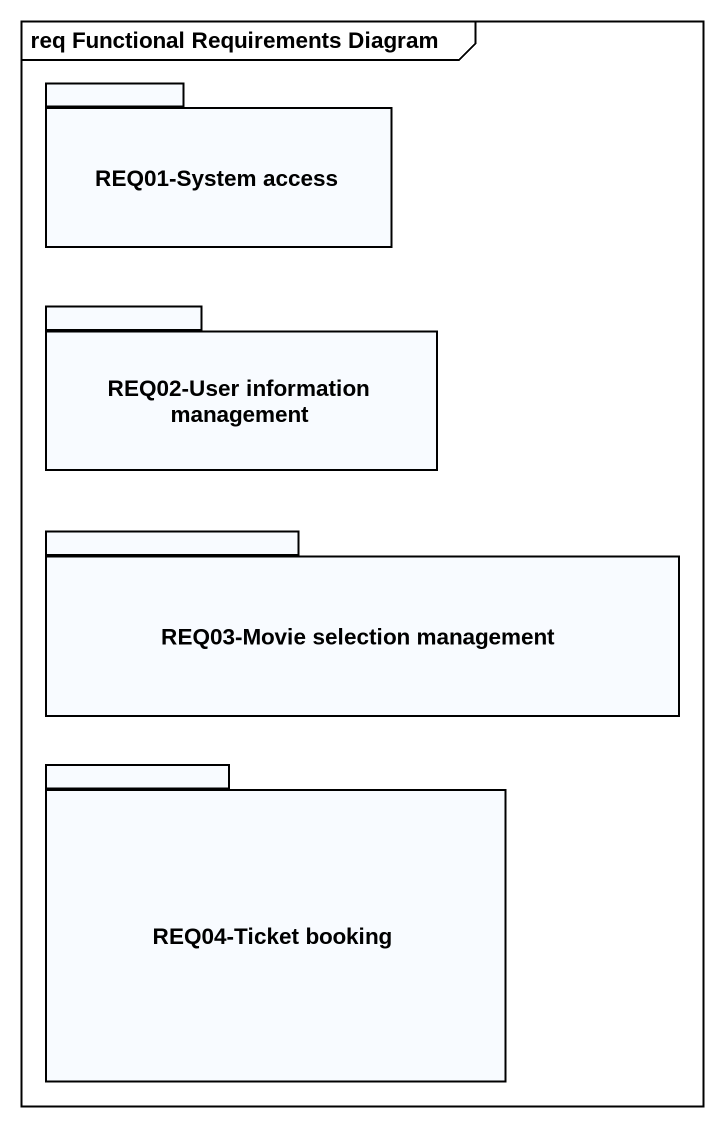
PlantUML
@startuml
mainframe req Functional Requirements Diagram
package "REQ01-System access" as REQ01_System_access {
}
package "REQ02-User information management" as REQ02_User_information {
}
package "REQ03-Movie selection management" as REQ03_Movie_selection {
}
package "REQ04-Ticket booking" as REQ04_Ticket_booking {
}
@enduml
